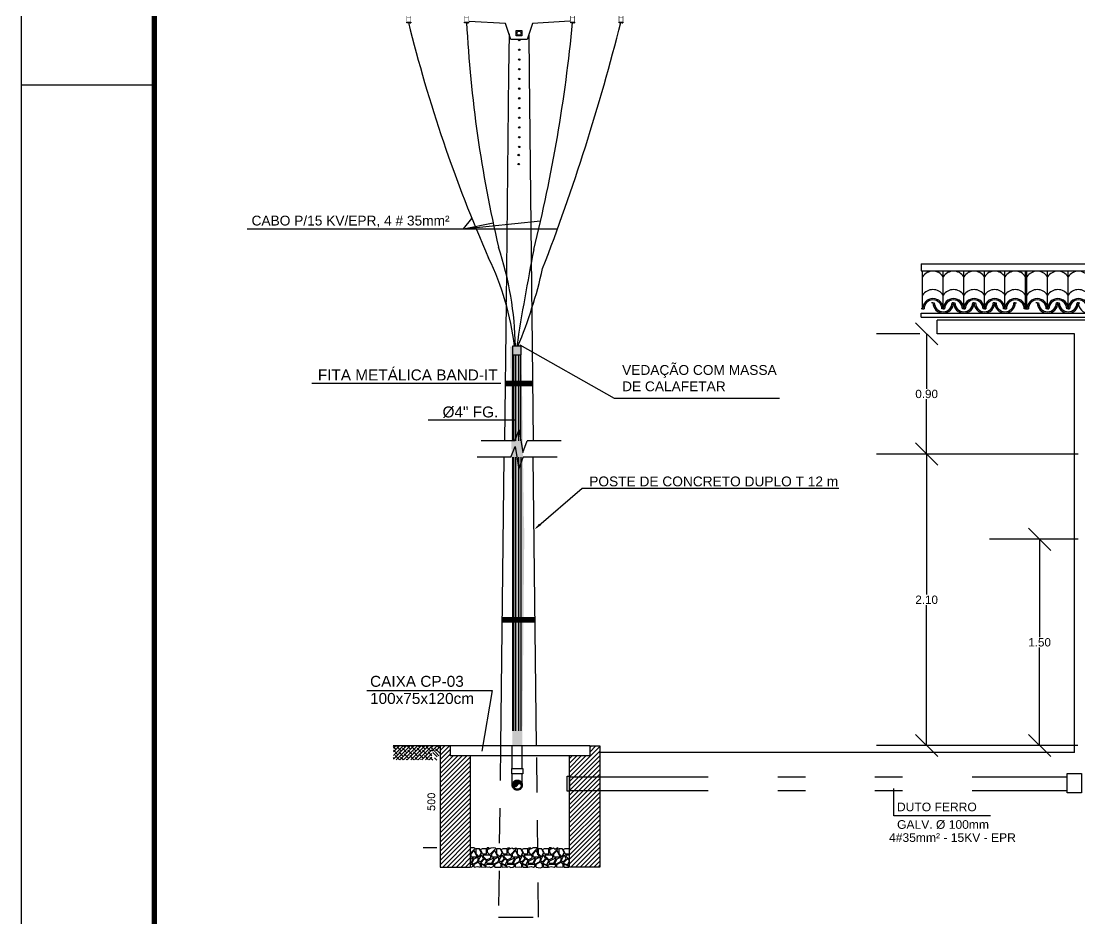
# Model space of a CAD drawing. Header units: metres. Extents: x 4188.7 to 4272.1, y 2012.8 to 2020.9.
# Drawn here: x 4212.782 to 4216.593, y 2015.489 to 2018.722 of the extents above; entities that cross this region are included whole.
import ezdxf
from ezdxf.enums import TextEntityAlignment as Align

# ---------------------------------------------------------------- set-up
doc = ezdxf.new("R2010")
doc.units = ezdxf.units.M
for name, pattern in [('DIVIDE', [1.25, 0.5, -0.25, 0, -0.25, 0, -0.25]), ('HIDDEN2', [0.1875, 0.125, -0.0625]), ('TRAÇO-PTO_P', [0.5, 0.25, -0.125, 0, -0.125])]:
    doc.linetypes.add(name, pattern=pattern)
for name, color, linetype in [('A-PARED', 7, 'Continuous'), ('A-TELHA', 9, 'Continuous'), ('ARQ-FOLHA', 7, 'Continuous'), ('CONDUTOR', 5, 'Continuous'), ('E-ARQ-PORTAS', 11, 'Continuous'), ('ELE-ELO-FGO-2', 6, 'Continuous'), ('ELEMENTO', 7, 'Continuous'), ('FORMATO_LEGENDA', 7, 'Continuous'), ('Rede elétrica', 7, 'Continuous'), ('TEXTO_60', 1, 'Continuous'), ('TRAFO', 7, 'Continuous'), ('Tubulaçao', 7, 'TRAÇO-PTO_P')]:
    doc.layers.add(name, color=color, linetype=linetype)
doc.styles.add('arial', font='arial.ttf')
doc.styles.get("Standard").update_dxf_attribs({"font": 'arial.ttf'})
doc.styles.add('T60', font='romans.shx')
doc.dimstyles.get("Standard").update_dxf_attribs({"dimtxt": 0.03, "dimasz": 0.08, "dimexe": 0.18, "dimexo": 0.0625, "dimgap": 0.0035, "dimtad": 0, "dimtih": 1, "dimtoh": 1, "dimdec": 4, "dimzin": 0, "dimdsep": 46, "dimtxsty": 'Standard', "dimblk": 'OBLIQUE', "dimcen": 0.05, "dimadec": 0, "dimazin": 0, "dimtfac": 1, "dimtdec": 4, "dimtofl": 0, "dimtmove": 0, "dimatfit": 3, "dimldrblk": 'OBLIQUE', "dimfxl": 1, "dimtolj": 1, "dimtzin": 0, "dimarcsym": 0})

# ---------------------------------------------------------------- blocks, each defined once
blk = doc.blocks.new('FOLHA A2')
at = {"layer": 'ARQ-FOLHA'}
for p, q in [((0, 0), (0, -420)), ((0, -123), (25, -123))]:
    blk.add_line(p, q, dxfattribs=at)
at = {"layer": 'ARQ-FOLHA', "const_width": 1}
blk.add_lwpolyline([(25, -410), (584, -410), (584, -10), (25, -10), (25, -410)], dxfattribs=at)
blk = doc.blocks.new('A$C33E61EA1')
at = {"layer": 'ELEMENTO', "ltscale": 100}
h = blk.add_hatch(color=256, dxfattribs=at)
edge = h.paths.add_edge_path(flags=16)
edge.add_arc((1.55, 2.26), 0.0835, 0, 360)
edge = h.paths.add_edge_path()
edge.add_arc((1.55, 2.26), 0.205, 0, 360)
at = {"layer": 'ELEMENTO', "const_width": 0.121}
for points in [[(2.05, 10.16), (2.05, 11.82), (1.05, 11.82), (1.05, 10.16)], [(0.06, 9.16), (0.06, 9.56), (3.04, 9.56), (3.04, 9.16)], [(0.06, 7.08), (0.06, 6.68), (3.04, 6.68), (3.04, 7.08)], [(0.06, 4.59), (0.06, 4.19), (3.04, 4.19), (3.04, 4.59)]]:
    blk.add_lwpolyline(points, close=True, dxfattribs=at)
at = {"layer": 'ELEMENTO'}
for points, const_width in [([(0.06, 9.56), (1.05, 10.16)], 0.121), ([(1.05, 9.16), (1.05, 7.67), (2.05, 7.67), (2.05, 9.16)], 0.121), ([(2.05, 10.16), (3.04, 9.56)], 0.121), ([(0.06, 7.08), (1.05, 7.67)], 0.121), ([(1.05, 6.68), (1.05, 5.19), (2.05, 5.19), (2.05, 6.68)], 0.121), ([(2.05, 7.67), (3.04, 7.08)], 0.121), ([(0.06, 4.59), (1.05, 5.19)], 0.121), ([(1.05, 4.19), (1.05, 0.12), (2.05, 0.12), (2.05, 4.19)], 0.121), ([(1.05, 3.15), (2.05, 3.15)], 0.0968), ([(1.05, 2.76), (2.05, 2.76)], 0.0968), ([(2.05, 5.19), (3.04, 4.59)], 0.121), ([(1.05, 1.76), (2.05, 1.76)], 0.0968), ([(1.05, 1.37), (2.05, 1.37)], 0.0968)]:
    blk.add_lwpolyline(points, dxfattribs=dict(at, const_width=const_width))
at = {"layer": 'ELEMENTO', "linetype": 'Continuous'}
for points in [[(1.07, 0), (1.07, 0.12)], [(1.07, 0.12), (1.18, 0.12)], [(1.07, 0.12), (1.18, 0.12)], [(1.18, 0), (1.07, 0)], [(1.18, 0.12), (1.55, 0.12)], [(1.55, 0), (1.18, 0)], [(1.55, 0.12), (1.85, 0.12)], [(1.85, 0), (1.55, 0)], [(1.85, 0.12), (2.03, 0.12)], [(1.85, 0.12), (2.03, 0.12)], [(1.85, 0), (2.03, 0)], [(2.03, 0.12), (2.03, 0)]]:
    blk.add_lwpolyline(points, dxfattribs=at)
at = {"layer": 'ELEMENTO'}
for radius in [0.205, 0.0835]:
    blk.add_circle((1.55, 2.26), radius, dxfattribs=at)
blk = doc.blocks.new('*X42')
at = {"color": 0}
for p, q in [((-54472.08, 48096.05), (-54468.33, 48099.81)), ((-54472.08, 48096.23), (-54468.51, 48099.81)), ((-54472.07, 48096.42), (-54468.7, 48099.79)), ((-54472.04, 48096.63), (-54468.9, 48099.77)), ((-54472.03, 48095.93), (-54468.15, 48099.81)), ((-54472, 48096.84), (-54469.12, 48099.73)), ((-54471.97, 48095.81), (-54467.99, 48099.79)), ((-54471.94, 48097.08), (-54469.35, 48099.67)), ((-54471.91, 48095.7), (-54467.83, 48099.78)), ((-54471.86, 48097.34), (-54469.61, 48099.59)), ((-54471.84, 48095.59), (-54467.68, 48099.75)), ((-54471.76, 48095.49), (-54467.53, 48099.72)), ((-54471.74, 48097.64), (-54469.91, 48099.46)), ((-54471.68, 48095.4), (-54467.39, 48099.69)), ((-54471.59, 48095.31), (-54467.25, 48099.65)), ((-54471.53, 48098.02), (-54470.29, 48099.26)), ((-54471.5, 48095.22), (-54467.12, 48099.61)), ((-54471.4, 48095.14), (-54466.99, 48099.56)), ((-54471.3, 48095.07), (-54466.86, 48099.51)), ((-54471.19, 48095.01), (-54466.74, 48099.45)), ((-54471.07, 48094.94), (-54466.62, 48099.4)), ((-54470.95, 48094.89), (-54466.5, 48099.33)), ((-54470.82, 48094.84), (-54466.39, 48099.27)), ((-54470.68, 48094.81), (-54466.28, 48099.2)), ((-54470.53, 48094.78), (-54466.18, 48099.13)), ((-54470.38, 48094.76), (-54466.08, 48099.05)), ((-54470.21, 48094.75), (-54465.98, 48098.98)), ((-54470.02, 48094.76), (-54465.88, 48098.9)), ((-54469.81, 48094.79), (-54468.12, 48096.48)), ((-54469.57, 48094.85), (-54468.32, 48096.11)), ((-54469.26, 48094.99), (-54468.46, 48095.79)), ((-54467.56, 48097.04), (-54465.79, 48098.81)), ((-54467.19, 48097.23), (-54465.7, 48098.73)), ((-54466.93, 48097.31), (-54465.61, 48098.64)), ((-54466.72, 48097.36), (-54465.53, 48098.55)), ((-54466.52, 48097.37), (-54465.44, 48098.45)), ((-54466.35, 48097.37), (-54465.37, 48098.35)), ((-54466.19, 48097.35), (-54465.29, 48098.25)), ((-54466.04, 48097.33), (-54465.22, 48098.15)), ((-54465.9, 48097.29), (-54465.15, 48098.04)), ((-54465.76, 48097.25), (-54465.08, 48097.93)), ((-54465.64, 48097.2), (-54465.02, 48097.81)), ((-54465.52, 48097.14), (-54464.96, 48097.7)), ((-54465.41, 48097.07), (-54464.9, 48097.58)), ((-54465.3, 48097), (-54464.85, 48097.45)), ((-54465.2, 48096.93), (-54464.8, 48097.32)), ((-54465.11, 48096.84), (-54464.76, 48097.19)), ((-54465.02, 48096.76), (-54464.72, 48097.05)), ((-54464.93, 48096.66), (-54464.68, 48096.91)), ((-54464.86, 48096.56), (-54464.65, 48096.77)), ((-54464.78, 48096.46), (-54464.63, 48096.62)), ((-54464.72, 48096.35), (-54464.61, 48096.46)), ((-54464.66, 48096.23), (-54464.59, 48096.3)), ((-54464.6, 48096.11), (-54464.58, 48096.13))]:
    blk.add_line(p, q, dxfattribs=at)
blk = doc.blocks.new('_OBLIQUE')
at = {"color": 0, "linetype": 'ByBlock'}
blk.add_line((-0.5, -0.5), (0.5, 0.5), dxfattribs=at)
blk = doc.blocks.new('*D46')
at = {"color": 0, "lineweight": -2, "transparency": 16777216}
for p, q in [((4216.5871, 2016.8562), (4216.2684, 2016.8562)), ((4216.4484, 2016.8562), (4216.4484, 2016.5037)), ((4216.4484, 2016.1135), (4216.4484, 2016.466)), ((4216.5855, 2016.1135), (4216.2684, 2016.1135))]:
    blk.add_line(p, q, dxfattribs=at)
at = {"color": 0, "lineweight": -2, "transparency": 16777216, "xscale": 0.08, "yscale": 0.08, "zscale": 0.08}
for p, rotation in [((4216.4484, 2016.8562), 90), ((4216.4484, 2016.1135), 270)]:
    blk.add_blockref('_OBLIQUE', p, dxfattribs=dict(at, rotation=rotation))
at = {"color": 0, "transparency": 16777216, "insert": (4216.4484, 2016.4848), "char_height": 0.03, "attachment_point": 5}
blk.add_mtext('\\A1;1.50', dxfattribs=at)
blk = doc.blocks.new('*D47')
at = {"color": 0, "lineweight": -2, "transparency": 16777216}
for p, q in [((4216.5871, 2017.1628), (4215.8617, 2017.1628)), ((4216.0417, 2017.1628), (4216.0417, 2016.657)), ((4216.0417, 2016.1135), (4216.0417, 2016.6193)), ((4216.5855, 2016.1135), (4215.8617, 2016.1135))]:
    blk.add_line(p, q, dxfattribs=at)
at = {"color": 0, "lineweight": -2, "transparency": 16777216, "xscale": 0.08, "yscale": 0.08, "zscale": 0.08}
for p, rotation in [((4216.0417, 2017.1628), 90), ((4216.0417, 2016.1135), 270)]:
    blk.add_blockref('_OBLIQUE', p, dxfattribs=dict(at, rotation=rotation))
at = {"color": 0, "transparency": 16777216, "insert": (4216.0417, 2016.6381), "char_height": 0.03, "attachment_point": 5}
blk.add_mtext('\\A1;2.10', dxfattribs=at)
blk = doc.blocks.new('*D48')
at = {"color": 0, "lineweight": -2, "transparency": 16777216}
for p, q in [((4216.0173, 2017.5956), (4215.8617, 2017.5956)), ((4216.0417, 2017.5956), (4216.0417, 2017.398)), ((4216.0417, 2017.1628), (4216.0417, 2017.3604)), ((4216.0173, 2017.1628), (4215.8617, 2017.1628))]:
    blk.add_line(p, q, dxfattribs=at)
at = {"color": 0, "lineweight": -2, "transparency": 16777216, "xscale": 0.08, "yscale": 0.08, "zscale": 0.08}
for p, rotation in [((4216.0417, 2017.5956), 90), ((4216.0417, 2017.1628), 270)]:
    blk.add_blockref('_OBLIQUE', p, dxfattribs=dict(at, rotation=rotation))
at = {"color": 0, "transparency": 16777216, "insert": (4216.0417, 2017.3792), "char_height": 0.03, "attachment_point": 5}
blk.add_mtext('\\A1;0.90', dxfattribs=at)

msp = doc.modelspace()

# ---------------------------------------------------------------- hatches: boundary and pattern name
h = msp.add_hatch()
h.set_pattern_fill('ANSI31', scale=0.093257, style=0)
h.set_pattern_definition([(45, (4212.946865, 2014.224386), (-0.008242805, 0.008242805), [])])
h.paths.add_polyline_path([(4214.75591, 2015.67582), (4214.86502, 2015.67582), (4214.86502, 2016.03952), (4214.86502, 2016.07589), (4214.86502, 2016.11226), (4214.82865, 2016.11226), (4214.82865, 2016.07589), (4214.75591, 2016.07589)])
h.paths.add_polyline_path([(4214.29037, 2015.67582), (4214.39948, 2015.67582), (4214.39948, 2016.07589), (4214.32674, 2016.07589), (4214.32674, 2016.11226), (4214.29037, 2016.11226), (4214.29037, 2016.07589), (4214.29037, 2016.03952)])
h = msp.add_hatch()
h.set_pattern_fill('GRAVEL', scale=0.074605, style=0)
h.set_pattern_definition([(0, (4211.49158, 2013.9221), (0.0746054, 0.0746054), [0.0223816, -0.0522237]), (0, (4211.53635, 2013.92956), (0.0746054, 0.0746054), [0.0186513, -0.055954]), (0, (4211.532616, 2013.93329), (0.0746054, 0.0746054), [0.014921, -0.0596843]), (0, (4211.510235, 2013.951944), (0.0746054, 0.0746054), [0.0111908, -0.0111908, 0.0149211, -0.0373027]), (0, (4211.510235, 2013.955675), (0.0746054, 0.0746054), [0.0149211, -0.0037303, 0.01865134, -0.0373027]), (0, (4211.47666, 2013.970596), (0.0746054, 0.0746054), [0.0186513, -0.055954]), (0, (4211.54754, 2013.974326), (0.0746054, 0.0746054), [0.0186513, -0.055954]), (90, (4211.47666, 2013.93702), (-0.0746054, 0.0746054), [0.0111908, -0.0634146]), (90, (4211.48785, 2013.99298), (-0.0746054, 0.0746054), [0.0074605, -0.0671448]), (90, (4211.49158, 2013.9221), (-0.0746054, 0.0746054), [0.0111908, -0.0634146]), (90, (4211.499044, 2013.98925), (-0.0746054, 0.0746054), [0.0037303, -0.0708751]), (90, (4211.502774, 2013.959405), (-0.0746054, 0.0746054), [0.0111908, -0.0634146]), (90, (4211.510235, 2013.93329), (-0.0746054, 0.0746054), [0.0186513, -0.055954]), (90, (4211.517695, 2013.98552), (-0.0746054, 0.0746054), [0.0111908, -0.0634146]), (90, (4211.525156, 2013.955675), (-0.0746054, 0.0746054), [0.014921, -0.0596843]), (90, (4211.528886, 2013.955675), (-0.0746054, 0.0746054), [0.014921, -0.0596843]), (90, (4211.53635, 2013.9221), (-0.0746054, 0.0746054), [0.0074605, -0.0671448]), (90, (4211.54754, 2013.93329), (-0.0746054, 0.0746054), [0.0186513, -0.055954]), (45, (4211.484123, 2013.929563), (8e-18, 0.07460536), [0.0316524, -0.0738555]), (45, (4211.491583, 2013.933293), (8e-18, 0.07460536), [0.0158262, -0.0896817]), (45, (4211.525156, 2013.974326), (8e-18, 0.07460536), [0.0211016, -0.0844063]), (45, (4211.525156, 2013.978056), (8e-18, 0.07460536), [0.0158262, -0.0896817]), (135, (4211.499044, 2013.970596), (-0.07460536, 8e-18), [0.0052754, -0.1002325]), (135, (4211.484123, 2013.929563), (-0.07460536, 8e-18), [0.0105508, -0.0949571]), (135, (4211.506504, 2013.951944), (-0.07460536, 8e-18), [0.0105508, -0.0949571]), (135, (4211.525156, 2013.970596), (-0.07460536, 8e-18), [0.0105508, -0.0949571]), (135, (4211.547537, 2013.985517), (-0.07460536, 8e-18), [0.0158262, -0.0896817]), (135, (4211.547537, 2013.981786), (-0.07460536, 8e-18), [0.0105508, -0.0949571]), (135, (4211.543807, 2013.989247), (-0.07460536, 8e-18), [0.0105508, -0.0949571]), (135, (4211.521425, 2013.9221), (-0.07460536, 8e-18), [0.0158262, -0.0896817]), (26.565, (4211.543807, 2013.966865), (0.07460536, 3e-11), [0.0083409, -0.1584818]), (26.565, (4211.525156, 2013.948214), (0.07460536, 3e-11), [0.0083409, -0.1584818]), (26.565, (4211.499044, 2013.970596), (0.07460536, 3e-11), [0.0166818, -0.1501409]), (26.565, (4211.502774, 2013.989247), (0.07460536, 3e-11), [0.0166818, -0.1501409]), (26.565, (4211.502774, 2013.970596), (0.07460536, 3e-11), [0.0166818, -0.1501409]), (26.565, (4211.547537, 2013.985517), (0.07460536, 3e-11), [0.0166818, -0.1501409]), (26.5651, (4211.476662, 2013.948214), (0.07460536, 3e-11), [0.0250234, -0.1417993]), (26.5651, (4211.476662, 2013.951944), (0.07460536, 3e-11), [0.0250234, -0.1417993]), (26.565, (4211.476662, 2013.981786), (0.07460536, 3e-11), [0.0250234, -0.1417993]), (63.435, (4211.513965, 2013.978056), (4e-12, 0.07460536), [0.0083409, -0.1584818]), (63.435, (4211.547537, 2013.974326), (4e-12, 0.07460536), [0.0083409, -0.1000956, 0.01668176, -0.0417044]), (63.435, (4211.540077, 2013.966865), (4e-12, 0.07460536), [0.0166818, -0.1501409]), (63.435, (4211.495314, 2013.974326), (4e-12, 0.07460536), [0.0166818, -0.1501409]), (63.435, (4211.491583, 2013.974326), (4e-12, 0.07460536), [0.0166818, -0.1501409]), (63.435, (4211.517695, 2013.981786), (4e-12, 0.07460536), [0.0250234, -0.1417993]), (116.565, (4211.499044, 2013.963135), (-3e-11, 0.07460536), [0.0083409, -0.1584818]), (116.565, (4211.547537, 2013.955675), (-3e-11, 0.07460536), [0.0083409, -0.1584818]), (116.565, (4211.532616, 2013.933293), (-3e-11, 0.07460536), [0.0166818, -0.1501409]), (116.565, (4211.528886, 2013.937023), (-3e-11, 0.07460536), [0.0166818, -0.1501409]), (116.565, (4211.536346, 2013.989247), (-3e-11, 0.07460536), [0.0166818, -0.1501409]), (116.5651, (4211.476662, 2013.951944), (-3e-11, 0.07460536), [0.0166818, -0.1501409]), (116.565, (4211.513965, 2013.922102), (-3e-11, 0.07460536), [0.0250234, -0.1417993]), (153.435, (4211.540077, 2013.966865), (-0.07460536, 4e-12), [0.0166818, -0.1501409]), (153.435, (4211.543807, 2013.963135), (-0.07460536, 4e-12), [0.0166818, -0.1501409]), (153.4349, (4211.487853, 2013.925832), (-0.07460536, 4e-12), [0.0083409, -0.1584818]), (153.435, (4211.510235, 2013.955675), (-0.07460536, 4e-12), [0.0083409, -0.1584818]), (153.435, (4211.525156, 2013.978056), (-0.07460536, 4e-12), [0.0083409, -0.1584818])])
h.paths.add_polyline_path([(4214.75591, 2015.74545), (4214.64149, 2015.74545), (4214.64228, 2015.67582), (4214.75591, 2015.67582)])
h.paths.add_polyline_path([(4214.64149, 2015.74545), (4214.50302, 2015.74545), (4214.50222, 2015.67582), (4214.64228, 2015.67582)])
h.paths.add_polyline_path([(4214.50302, 2015.74545), (4214.39948, 2015.74545), (4214.39948, 2015.67582), (4214.50222, 2015.67582)])
at = {"layer": 'ELE-ELO-FGO-2'}
h = msp.add_hatch(color=0, dxfattribs=at)
h.paths.add_polyline_path([(4214.54949, 2016.11245), (4214.58596, 2016.11188), (4214.59334, 2016.89634), (4214.54893, 2016.89421)])
h.paths.add_polyline_path([(4214.58491, 2017.40737), (4214.54447, 2017.40737), (4214.55025, 2016.89433), (4214.59202, 2016.89622)])
h.paths.add_polyline_path([(4214.54316, 2017.48643), (4214.54329, 2017.47908), (4214.58373, 2017.47908), (4214.58361, 2017.48643)])
h.paths.add_polyline_path([(4214.58373, 2017.47908), (4214.54329, 2017.47908), (4214.54447, 2017.40737), (4214.58491, 2017.40737)])
h.paths.add_polyline_path([(4214.58255, 2017.55047), (4214.54212, 2017.54981), (4214.54316, 2017.48643), (4214.58361, 2017.48643)])

# ---------------------------------------------------------------- linework, layer by layer
at = {"color": 7, "linetype": 'Continuous'}
for p, q in [((4214.52573, 2018.71328), (4214.3951, 2018.72092)), ((4214.54512, 2018.65508), (4214.52573, 2018.71328)), ((4214.62271, 2018.71328), (4214.60332, 2018.65508)), ((4214.75697, 2018.72113), (4214.62271, 2018.71328)), ((4214.53829, 2018.6756), (4214.53667, 2018.5331)), ((4214.61172, 2018.5331), (4214.6101, 2018.67544)), ((4214.60332, 2018.65508), (4214.54512, 2018.65508)), ((4214.53667, 2018.5331), (4214.5273, 2017.70947)), ((4214.62168, 2017.65706), (4214.61172, 2018.5331)), ((4214.52727, 2017.70699), (4214.52164, 2017.21102)), ((4214.62636, 2017.21102), (4214.62122, 2017.66397)), ((4214.51901, 2017.15154), (4214.50719, 2016.11226)), ((4214.63732, 2016.11226), (4214.6255, 2017.15154))]:
    msp.add_line(p, q, dxfattribs=at)
for q in [(4214.4042, 2018.0116), (4214.65184, 2018.00244), (4214.48058, 2017.99597), (4214.71265, 2017.97335)]:
    msp.add_line((4214.37474, 2017.97335), q)
at = {"color": 7}
for p, q in [((4214.91809, 2017.36244), (4214.57839, 2017.55473)), ((4214.55152, 2017.4095), (4214.55152, 2017.52011)), ((4214.55519, 2017.4095), (4214.55519, 2017.52011)), ((4214.56216, 2017.4095), (4214.56216, 2017.52011)), ((4214.57391, 2017.4095), (4214.57391, 2017.52011)), ((4214.58063, 2017.4095), (4214.58063, 2017.52011)), ((4214.52396, 2017.41542), (4214.62404, 2017.41542)), ((4214.52399, 2017.41764), (4214.62402, 2017.41764)), ((4214.52402, 2017.4206), (4214.62398, 2017.4206)), ((4214.52405, 2017.42356), (4214.62395, 2017.42356)), ((4214.52408, 2017.42577), (4214.62392, 2017.42577)), ((4214.52389, 2017.4095), (4214.62411, 2017.4095)), ((4214.52393, 2017.41246), (4214.62408, 2017.41246)), ((4214.55152, 2017.21102), (4214.55152, 2017.4095)), ((4214.55493, 2017.21102), (4214.55493, 2017.4095)), ((4214.56252, 2017.21102), (4214.56252, 2017.4095)), ((4214.57289, 2017.21102), (4214.57289, 2017.4095)), ((4214.58063, 2017.21102), (4214.58063, 2017.4095)), ((4215.51142, 2017.36244), (4214.91809, 2017.36244)), ((4214.55894, 2017.21102), (4214.57413, 2017.24982)), ((4214.57413, 2017.24982), (4214.58812, 2017.16835)), ((4214.55894, 2017.21102), (4214.43786, 2017.21102)), ((4214.5445, 2017.15154), (4214.55969, 2017.19033)), ((4214.55969, 2017.19033), (4214.57368, 2017.10886)), ((4214.58812, 2017.16835), (4214.60297, 2017.21102)), ((4214.72599, 2017.21102), (4214.60297, 2017.21102)), ((4214.5445, 2017.15154), (4214.42342, 2017.15154)), ((4214.55222, 2016.16567), (4214.55222, 2017.15154)), ((4214.55563, 2016.16567), (4214.55563, 2017.15154)), ((4214.56322, 2016.16567), (4214.56322, 2017.15154)), ((4214.57359, 2016.16567), (4214.57359, 2017.15154)), ((4214.57368, 2017.10886), (4214.58853, 2017.15154)), ((4214.58133, 2016.16567), (4214.58133, 2017.15154)), ((4214.71156, 2017.15154), (4214.58853, 2017.15154)), ((4214.80145, 2017.03864), (4214.63682, 2016.89767)), ((4215.72542, 2017.03864), (4214.80145, 2017.03864)), ((4214.51226, 2016.55827), (4214.63279, 2016.55827)), ((4214.5123, 2016.56123), (4214.63276, 2016.56123)), ((4214.51233, 2016.56419), (4214.63272, 2016.56419)), ((4214.51235, 2016.56641), (4214.6327, 2016.56641)), ((4214.51239, 2016.56937), (4214.63267, 2016.56937)), ((4214.51242, 2016.57233), (4214.63263, 2016.57233)), ((4214.51245, 2016.57455), (4214.63261, 2016.57455)), ((4214.12177, 2016.10403), (4214.13001, 2016.11226)), ((4214.12177, 2016.09084), (4214.14319, 2016.11226)), ((4214.12177, 2016.07765), (4214.15638, 2016.11226)), ((4214.12177, 2016.06446), (4214.16957, 2016.11226)), ((4214.13106, 2016.10013), (4214.12177, 2016.10941)), ((4214.13765, 2016.08034), (4214.12177, 2016.09622)), ((4214.1321, 2016.0616), (4214.18276, 2016.11226)), ((4214.15084, 2016.09353), (4214.13436, 2016.11002)), ((4214.15744, 2016.07375), (4214.14095, 2016.09023)), ((4214.14528, 2016.0616), (4214.19595, 2016.11226)), ((4214.17063, 2016.08694), (4214.15414, 2016.10342)), ((4214.15847, 2016.0616), (4214.20914, 2016.11226)), ((4214.16403, 2016.10672), (4214.15849, 2016.11226)), ((4214.17722, 2016.06715), (4214.16073, 2016.08364)), ((4214.17166, 2016.0616), (4214.22233, 2016.11226)), ((4214.18381, 2016.10013), (4214.17168, 2016.11226)), ((4214.19041, 2016.08034), (4214.17392, 2016.09683)), ((4214.18485, 2016.0616), (4214.23551, 2016.11226)), ((4214.2036, 2016.09353), (4214.18711, 2016.11002)), ((4214.21019, 2016.07375), (4214.19371, 2016.09023)), ((4214.19804, 2016.0616), (4214.2487, 2016.11226)), ((4214.22338, 2016.08694), (4214.20689, 2016.10342)), ((4214.21123, 2016.0616), (4214.26013, 2016.1105)), ((4214.21679, 2016.10672), (4214.21125, 2016.11226)), ((4214.22997, 2016.06715), (4214.21349, 2016.08364)), ((4214.22442, 2016.0616), (4214.26013, 2016.09731)), ((4214.23657, 2016.10013), (4214.22443, 2016.11226)), ((4214.24316, 2016.08034), (4214.22668, 2016.09683)), ((4214.2376, 2016.0616), (4214.26013, 2016.08412)), ((4214.25635, 2016.09353), (4214.23987, 2016.11002)), ((4214.26013, 2016.07656), (4214.24646, 2016.09023)), ((4214.27094, 2016.09213), (4214.2586, 2016.10447)), ((4214.25862, 2016.10619), (4214.26329, 2016.11086)), ((4214.26013, 2016.10294), (4214.25965, 2016.10342)), ((4214.26069, 2016.09285), (4214.2787, 2016.11086)), ((4214.27975, 2016.07235), (4214.26327, 2016.08884)), ((4214.28967, 2016.08437), (4214.27318, 2016.10086)), ((4214.27344, 2016.09285), (4214.29145, 2016.11086)), ((4214.28581, 2016.07657), (4214.27348, 2016.08891)), ((4214.28635, 2016.10532), (4214.28081, 2016.11086)), ((4214.32674, 2016.11226), (4214.29037, 2016.11226)), ((4214.29037, 2016.11226), (4214.29037, 2016.07589)), ((4214.82865, 2016.11226), (4214.32674, 2016.11226)), ((4214.32674, 2016.11226), (4214.32674, 2016.07589)), ((4214.82865, 2016.11226), (4214.86502, 2016.11226)), ((4214.82865, 2016.11226), (4214.82865, 2016.07589)), ((4214.86502, 2016.11226), (4214.86502, 2015.67582)), ((4214.12447, 2016.06715), (4214.12177, 2016.06985)), ((4214.14321, 2016.0616), (4214.12776, 2016.07705)), ((4214.1564, 2016.0616), (4214.14755, 2016.07045)), ((4214.16959, 2016.0616), (4214.16733, 2016.06386)), ((4214.19597, 2016.0616), (4214.18052, 2016.07705)), ((4214.20916, 2016.0616), (4214.2003, 2016.07045)), ((4214.22234, 2016.0616), (4214.22008, 2016.06386)), ((4214.24872, 2016.0616), (4214.23327, 2016.07705)), ((4214.25079, 2016.0616), (4214.26013, 2016.07094)), ((4214.25816, 2016.06535), (4214.25305, 2016.07045)), ((4214.26331, 2016.0602), (4214.25816, 2016.06535)), ((4214.27872, 2016.0602), (4214.26986, 2016.06905)), ((4214.29037, 2016.07589), (4214.29037, 2016.03952)), ((4214.82865, 2016.07589), (4214.32674, 2016.07589)), ((4214.39948, 2015.67582), (4214.39948, 2016.07589)), ((4214.75591, 2015.67582), (4214.75591, 2016.07589)), ((4214.29037, 2016.03952), (4214.29037, 2015.67582)), ((4214.41313, 2015.74545), (4214.39969, 2015.74545)), ((4214.46683, 2015.74545), (4214.45939, 2015.74545)), ((4214.47429, 2015.74545), (4214.48203, 2015.74623)), ((4214.48203, 2015.74623), (4214.48774, 2015.74545)), ((4214.53399, 2015.74545), (4214.54144, 2015.74545)), ((4214.5489, 2015.74545), (4214.55411, 2015.74109)), ((4214.55411, 2015.74109), (4214.56235, 2015.74545)), ((4214.6086, 2015.74545), (4214.61604, 2015.74545)), ((4214.63695, 2015.74545), (4214.6235, 2015.74545)), ((4214.69065, 2015.74545), (4214.6832, 2015.74545)), ((4214.69811, 2015.74545), (4214.70456, 2015.74051)), ((4214.70456, 2015.74051), (4214.71156, 2015.74545)), ((4214.29037, 2015.67582), (4214.39948, 2015.67582)), ((4214.41238, 2015.67582), (4214.42425, 2015.67767)), ((4214.42425, 2015.67767), (4214.43476, 2015.67582)), ((4214.43849, 2015.67582), (4214.44827, 2015.6771)), ((4214.44827, 2015.6771), (4214.45504, 2015.67582)), ((4214.4569, 2015.67582), (4214.46658, 2015.67653)), ((4214.46658, 2015.67653), (4214.4723, 2015.67367)), ((4214.4723, 2015.67367), (4214.47678, 2015.67582)), ((4214.48699, 2015.67582), (4214.50937, 2015.67582)), ((4214.5131, 2015.67582), (4214.52321, 2015.67653)), ((4214.52321, 2015.67653), (4214.52964, 2015.67582)), ((4214.53151, 2015.67582), (4214.53752, 2015.67767)), ((4214.53752, 2015.67767), (4214.54495, 2015.67424)), ((4214.54495, 2015.67424), (4214.55138, 2015.67582)), ((4214.56159, 2015.67582), (4214.57585, 2015.6771)), ((4214.57585, 2015.6771), (4214.58398, 2015.67582)), ((4214.58771, 2015.67582), (4214.59472, 2015.67481)), ((4214.59472, 2015.67481), (4214.60425, 2015.67582)), ((4214.60611, 2015.67582), (4214.61761, 2015.67824)), ((4214.61761, 2015.67824), (4214.62599, 2015.67582)), ((4214.6362, 2015.67582), (4214.65022, 2015.6731)), ((4214.65022, 2015.6731), (4214.65858, 2015.67582)), ((4214.66231, 2015.67582), (4214.67885, 2015.67582)), ((4214.68072, 2015.67582), (4214.68969, 2015.67824)), ((4214.68969, 2015.67824), (4214.70059, 2015.67582)), ((4214.7108, 2015.67582), (4214.72459, 2015.6771)), ((4214.72459, 2015.6771), (4214.73319, 2015.67582)), ((4214.73692, 2015.67582), (4214.74461, 2015.67539)), ((4214.74461, 2015.67539), (4214.75346, 2015.67582)), ((4214.86502, 2015.67582), (4214.75591, 2015.67582))]:
    msp.add_line(p, q, dxfattribs=at)
at = {"color": 0, "linetype": 'ByBlock'}
for p, q in [((4214.36578, 2016.11226), (4214.12054, 2016.11226)), ((4214.27803, 2015.74535), (4214.22839, 2015.74535))]:
    msp.add_line(p, q, dxfattribs=at)
at = {"color": 7, "linetype": 'HIDDEN2'}
for p, q in [((4214.50719, 2016.11226), (4214.50016, 2015.49483)), ((4214.64434, 2015.49483), (4214.63732, 2016.11226)), ((4214.50016, 2015.49483), (4214.64434, 2015.49483))]:
    msp.add_line(p, q, dxfattribs=at)
at = {"color": 7}
msp.add_lwpolyline([(4214.56333, 2018.66878), (4214.56333, 2018.68834), (4214.58422, 2018.68834), (4214.58422, 2018.66878)], close=True, dxfattribs=at)
msp.add_circle((4214.57413, 2018.6784), 0.00738, dxfattribs=at)
at = {"color": 7, "linetype": 'Continuous'}
for centre in [(4214.57472, 2018.6535), (4214.57472, 2018.61853), (4214.57472, 2018.58355), (4214.57472, 2018.54858), (4214.57472, 2018.51361), (4214.57472, 2018.47864), (4214.57472, 2018.44367), (4214.57472, 2018.4087), (4214.57472, 2018.37373), (4214.57472, 2018.33876), (4214.57472, 2018.30378), (4214.57472, 2018.26881), (4214.57295, 2018.23966), (4214.57295, 2018.2068)]:
    msp.add_circle(centre, 0.00258, dxfattribs=at)
at = {"color": 0, "linetype": 'ByBlock'}
msp.add_solid([(4214.65269, 2016.90593), (4214.64678, 2016.91271), (4214.6294, 2016.8916)], dxfattribs=at)
at = {"color": 7, "linetype": 'Continuous'}
msp.add_3dface([(4214.55042, 2017.52011), (4214.58146, 2017.52011), (4214.58146, 2017.55115), (4214.55042, 2017.55115)], dxfattribs=at)
at = {"layer": 'A-PARED'}
for p, q in [((4213.59553, 2017.97335), (4214.37474, 2017.97335)), ((4220.69916, 2017.64501), (4216.0798, 2017.64501)), ((4216.0798, 2017.5956), (4216.0798, 2017.64501)), ((4216.57385, 2017.5956), (4216.0798, 2017.5956)), ((4216.27742, 2017.5956), (4216.0798, 2017.5956)), ((4216.57385, 2016.08875), (4216.57385, 2017.5956)), ((4214.56433, 2017.2846), (4214.24716, 2017.2846)), ((4216.57385, 2016.08875), (4214.86069, 2016.08875))]:
    msp.add_line(p, q, dxfattribs=at)
at = {"layer": 'A-TELHA'}
for p, q in [((4216.02738, 2017.68574), (4216.02738, 2017.82255)), ((4216.10148, 2017.68574), (4216.10148, 2017.82255)), ((4216.17559, 2017.68574), (4216.17559, 2017.82255)), ((4216.2497, 2017.68574), (4216.2497, 2017.82255)), ((4216.32381, 2017.68574), (4216.32381, 2017.82255)), ((4216.39791, 2017.68574), (4216.39791, 2017.82255)), ((4216.40304, 2017.6857), (4216.40304, 2017.82252)), ((4216.47714, 2017.6857), (4216.47714, 2017.82252)), ((4216.55125, 2017.6857), (4216.55125, 2017.82252)), ((4216.02738, 2017.68574), (4216.02244, 2017.68574)), ((4216.02738, 2017.68574), (4216.03232, 2017.68574)), ((4216.06443, 2017.70735), (4216.05949, 2017.70735)), ((4216.06443, 2017.70735), (4216.06937, 2017.70735)), ((4216.10148, 2017.68574), (4216.09654, 2017.68574)), ((4216.10148, 2017.68574), (4216.10642, 2017.68574)), ((4216.13854, 2017.70735), (4216.1336, 2017.70735)), ((4216.13854, 2017.70735), (4216.14348, 2017.70735)), ((4216.17559, 2017.68574), (4216.17065, 2017.68574)), ((4216.17559, 2017.68574), (4216.18053, 2017.68574)), ((4216.21264, 2017.70735), (4216.2077, 2017.70735)), ((4216.21264, 2017.70735), (4216.21758, 2017.70735)), ((4216.2497, 2017.68574), (4216.24476, 2017.68574)), ((4216.2497, 2017.68574), (4216.25464, 2017.68574)), ((4216.28675, 2017.70735), (4216.28181, 2017.70735)), ((4216.28675, 2017.70735), (4216.29169, 2017.70735)), ((4216.32381, 2017.68574), (4216.31886, 2017.68574)), ((4216.32381, 2017.68574), (4216.32875, 2017.68574)), ((4216.36086, 2017.70735), (4216.35592, 2017.70735)), ((4216.36086, 2017.70735), (4216.3658, 2017.70735)), ((4216.39791, 2017.68574), (4216.39297, 2017.68574)), ((4216.39791, 2017.68574), (4216.40285, 2017.68574)), ((4216.40304, 2017.6857), (4216.3981, 2017.6857)), ((4216.40304, 2017.6857), (4216.40798, 2017.6857)), ((4216.44009, 2017.70731), (4216.43515, 2017.70731)), ((4216.44009, 2017.70731), (4216.44503, 2017.70731)), ((4216.47714, 2017.6857), (4216.4722, 2017.6857)), ((4216.47714, 2017.6857), (4216.48209, 2017.6857)), ((4216.5142, 2017.70731), (4216.50926, 2017.70731)), ((4216.5142, 2017.70731), (4216.51914, 2017.70731)), ((4216.55125, 2017.6857), (4216.54631, 2017.6857)), ((4216.55125, 2017.6857), (4216.55619, 2017.6857)), ((4216.58831, 2017.70731), (4216.58337, 2017.70731)), ((4216.58831, 2017.70731), (4216.59325, 2017.70731))]:
    msp.add_line(p, q, dxfattribs=at)
for centre, radius, start, end in [((4216.06443, 2017.77667), 0.04462, 33.85503, 146.14497), ((4216.13854, 2017.77667), 0.04462, 33.85503, 146.14497), ((4216.21264, 2017.77667), 0.04462, 33.85503, 146.14497), ((4216.28675, 2017.77667), 0.04462, 33.85503, 146.14497), ((4216.36086, 2017.77667), 0.04462, 33.85503, 146.14497), ((4216.44009, 2017.77664), 0.04462, 33.85503, 146.14497), ((4216.5142, 2017.77664), 0.04462, 33.85503, 146.14497), ((4216.58831, 2017.77664), 0.04462, 33.85503, 146.14497), ((4216.06443, 2017.71041), 0.04462, 33.85503, 146.14497), ((4216.06443, 2017.68574), 0.03705, 0, 180), ((4216.13854, 2017.71041), 0.04462, 33.85503, 146.14497), ((4216.13854, 2017.68574), 0.03705, 0, 180), ((4216.21264, 2017.71041), 0.04462, 33.85503, 146.14497), ((4216.21264, 2017.68574), 0.03705, 0, 180), ((4216.28675, 2017.71041), 0.04462, 33.85503, 146.14497), ((4216.28675, 2017.68574), 0.03705, 0, 180), ((4216.36086, 2017.71041), 0.04462, 33.85503, 146.14497), ((4216.36086, 2017.68574), 0.03705, 0, 180), ((4216.44009, 2017.71038), 0.04462, 33.85503, 146.14497), ((4216.44009, 2017.6857), 0.03705, 0, 180), ((4216.5142, 2017.71038), 0.04462, 33.85503, 146.14497), ((4216.5142, 2017.6857), 0.03705, 0, 180), ((4216.58831, 2017.71038), 0.04462, 33.85503, 146.14497), ((4216.58831, 2017.6857), 0.03705, 0, 180), ((4216.06443, 2017.68574), 0.03211, 0, 180), ((4216.10148, 2017.70735), 0.03705, 180, 360), ((4216.10148, 2017.70735), 0.03211, 180, 360), ((4216.13854, 2017.68574), 0.03211, 0, 180), ((4216.17559, 2017.70735), 0.03705, 180, 360), ((4216.17559, 2017.70735), 0.03211, 180, 360), ((4216.21264, 2017.68574), 0.03211, 0, 180), ((4216.2497, 2017.70735), 0.03705, 180, 360), ((4216.2497, 2017.70735), 0.03211, 180, 360), ((4216.28675, 2017.68574), 0.03211, 0, 180), ((4216.32381, 2017.70735), 0.03705, 180, 360), ((4216.32381, 2017.70735), 0.03211, 180, 360), ((4216.36086, 2017.68574), 0.03211, 0, 180), ((4216.44009, 2017.6857), 0.03211, 0, 180), ((4216.47714, 2017.70731), 0.03705, 180, 360), ((4216.47714, 2017.70731), 0.03211, 180, 360), ((4216.5142, 2017.6857), 0.03211, 0, 180), ((4216.55125, 2017.70731), 0.03705, 180, 360), ((4216.55125, 2017.70731), 0.03211, 180, 360), ((4216.58831, 2017.6857), 0.03211, 0, 180), ((4216.62536, 2017.70731), 0.03705, 180, 360)]:
    msp.add_arc(centre, radius, start, end, dxfattribs=at)
at = {"layer": 'CONDUTOR'}
for centre, radius, start, end in [((4219.2626, 2019.97411), 5.2398, 193.8809, 203.69192), ((4218.9967, 2018.96097), 4.61807, 183.02619, 193.18388), ((4209.14923, 2019.25609), 5.64361, 346.08719, 354.51075), ((4207.56991, 2020.56584), 7.59866, 338.901019, 345.918845), ((4213.3569, 2017.52879), 1.2046, 1.06343, 18.33356), ((4222.663, 2016.30237), 8.19283, 168.761351, 171.232577), ((4213.60854, 2017.4456), 0.95473, 6.34726, 26.30301), ((4213.03507, 2018.19521), 1.66454, 337.23633, 347.34241)]:
    msp.add_arc(centre, radius, start, end, dxfattribs=at)
at = {"layer": 'E-ARQ-PORTAS', "ltscale": 10}
for p, q in [((4216.02225, 2017.84815), (4221.23516, 2017.84805)), ((4216.02225, 2017.84815), (4216.02225, 2017.82259)), ((4216.02225, 2017.82259), (4221.23516, 2017.82703)), ((4216.02225, 2017.67029), (4221.23516, 2017.6702)), ((4216.02225, 2017.65547), (4216.02225, 2017.67029)), ((4216.02225, 2017.65547), (4221.23516, 2017.65537))]:
    msp.add_line(p, q, dxfattribs=at)
at = {"layer": 'FORMATO_LEGENDA'}
for p, q in [((4215.92315, 2015.85978), (4215.92315, 2015.95883)), ((4216.27135, 2015.85978), (4215.92315, 2015.85978))]:
    msp.add_line(p, q, dxfattribs=at)
at = {"layer": 'Rede elétrica'}
for p, q in [((4214.02562, 2016.31124), (4214.47704, 2016.31124)), ((4214.47704, 2016.31124), (4214.4397, 2016.0934))]:
    msp.add_line(p, q, dxfattribs=at)
at = {"layer": 'TRAFO'}
msp.add_line((4214.50833, 2017.41709), (4213.82865, 2017.41709), dxfattribs=at)
at = {"layer": 'Tubulaçao', "color": 9, "linetype": 'DIVIDE'}
for p, q in [((4214.54949, 2016.03069), (4214.54949, 2016.11434)), ((4214.58592, 2016.03069), (4214.58592, 2016.11285)), ((4214.54763, 2016.03069), (4214.58836, 2016.03069)), ((4214.54763, 2016.0113), (4214.54763, 2016.03069)), ((4214.58836, 2016.0113), (4214.54763, 2016.0113)), ((4214.54949, 2015.97064), (4214.54949, 2016.0113)), ((4214.58592, 2015.97064), (4214.58592, 2016.0113)), ((4214.58836, 2016.03069), (4214.58836, 2016.0113)), ((4214.75536, 2016.00085), (4216.50337, 2016.00085)), ((4216.32137, 2016.00085), (4216.54729, 2016.00085)), ((4214.75536, 2015.95145), (4216.50337, 2015.95145)), ((4216.32137, 2015.95145), (4216.54729, 2015.95145))]:
    msp.add_line(p, q, dxfattribs=at)
for points in [[(4214.74725, 2016.00362), (4214.75536, 2016.00362), (4214.75536, 2015.94886), (4214.74725, 2015.94886)], [(4216.54729, 2016.01248), (4216.59973, 2016.01248), (4216.59973, 2015.94348), (4216.54729, 2015.94348)]]:
    msp.add_lwpolyline(points, close=True, dxfattribs=at)
for radius in [0.01821, 0.01455]:
    msp.add_circle((4214.5677, 2015.97064), radius, dxfattribs=at)
for centre, start, end in [((4214.56043, 2015.9733), 200.06919, 339.93081), ((4214.57498, 2015.96798), 20.06919, 159.93081)]:
    msp.add_arc(centre, 0.00774, start, end, dxfattribs=at)

# ---------------------------------------------------------------- block references
at = {"xscale": 0.01412980216546446, "yscale": 0.01412980216546446, "zscale": 0.01412980216546446}
for p in [(4214.15552, 2018.71616), (4214.36301, 2018.71616), (4214.74533, 2018.71616), (4214.91927, 2018.71616)]:
    msp.add_blockref('A$C33E61EA1', p, dxfattribs=at)
at = {"layer": 'ARQ-FOLHA', "xscale": 0.01916579205580684, "yscale": 0.01916579205580684, "zscale": 0.01916579205580684}
msp.add_blockref('FOLHA A2', (4212.78163, 2020.85025), dxfattribs=at)
at = {"layer": 'Tubulaçao', "color": 9, "linetype": 'DIVIDE', "xscale": 0.003879478482549924, "yscale": 0.003879478482549924, "zscale": 0.003879478482549924}
msp.add_blockref('*X42', (4425.87685, 1829.38301), dxfattribs=at)

# ---------------------------------------------------------------- texts
at = {"color": 7, "style": 'arial'}
for s, p in [('CABO P/15 KV/EPR, 4 # 35mm²', (4213.61108, 2017.98585)), ('VEDAÇÃO COM MASSA', (4214.94529, 2017.44799)), ('DE CALAFETAR', (4214.94529, 2017.38907)), ('POSTE DE CONCRETO DUPLO T 12 m', (4214.82694, 2017.04672))]:
    msp.add_text(s, height=0.0353245, dxfattribs=at).set_placement(p)
at = {"color": 7, "linetype": 'ByBlock', "insert": (4214.2579, 2015.91062), "char_height": 0.025434, "attachment_point": 5, "rotation": 90, "style": 'T60'}
msp.add_mtext('\\A1;500', dxfattribs=at)
at = {"layer": 'CONDUTOR', "color": 5, "lineweight": 20, "style": 'arial'}
for s, height, p in [('FITA METÁLICA BAND-IT', 0.0395239, (4213.84968, 2017.42804)), ('%%C4" FG.', 0.039524, (4214.29881, 2017.29468)), ('CAIXA CP-03', 0.0395239, (4214.03775, 2016.32473)), ('100x75x120cm', 0.0395239, (4214.03775, 2016.26308))]:
    msp.add_text(s, height=height, dxfattribs=at).set_placement(p)
at = {"layer": 'TEXTO_60', "style": 'arial'}
for s, height, p in [('DUTO FERRO', 0.031125, (4215.9348, 2015.87668)), ('GALV. %%C 100mm', 0.0311251, (4215.93522, 2015.81339))]:
    msp.add_text(s, height=height, dxfattribs=at).set_placement(p)
msp.add_text('4#35mm² - 15KV - EPR', height=0.0311251, dxfattribs=at).set_placement((4216.13464, 2015.76636), align=Align.CENTER)

# ---------------------------------------------------------------- dimensions: what is measured, and where the dimension line sits
for base, p1, p2, text, picture, middle in [((4216.04167, 2017.16281), (4216.0798, 2017.5956), (4216.0798, 2017.16281), '0.90', '*D48', (4216.04167, 2017.37921)), ((4216.04167, 2017.16281), (4216.64796, 2016.11346), (4216.64955, 2017.16281), '2.10', '*D47', (4216.04167, 2016.63813)), ((4216.4484, 2016.85624), (4216.64796, 2016.11346), (4216.64955, 2016.85624), '1.50', '*D46', (4216.4484, 2016.48485))]:
    dim = msp.add_linear_dim(base=base, p1=p1, p2=p2, angle=90, text=text, dimstyle='Standard')
    dim.commit()
    dim.dimension.update_dxf_attribs({"geometry": picture, "text_midpoint": middle})

doc.saveas('drawing.dxf')
